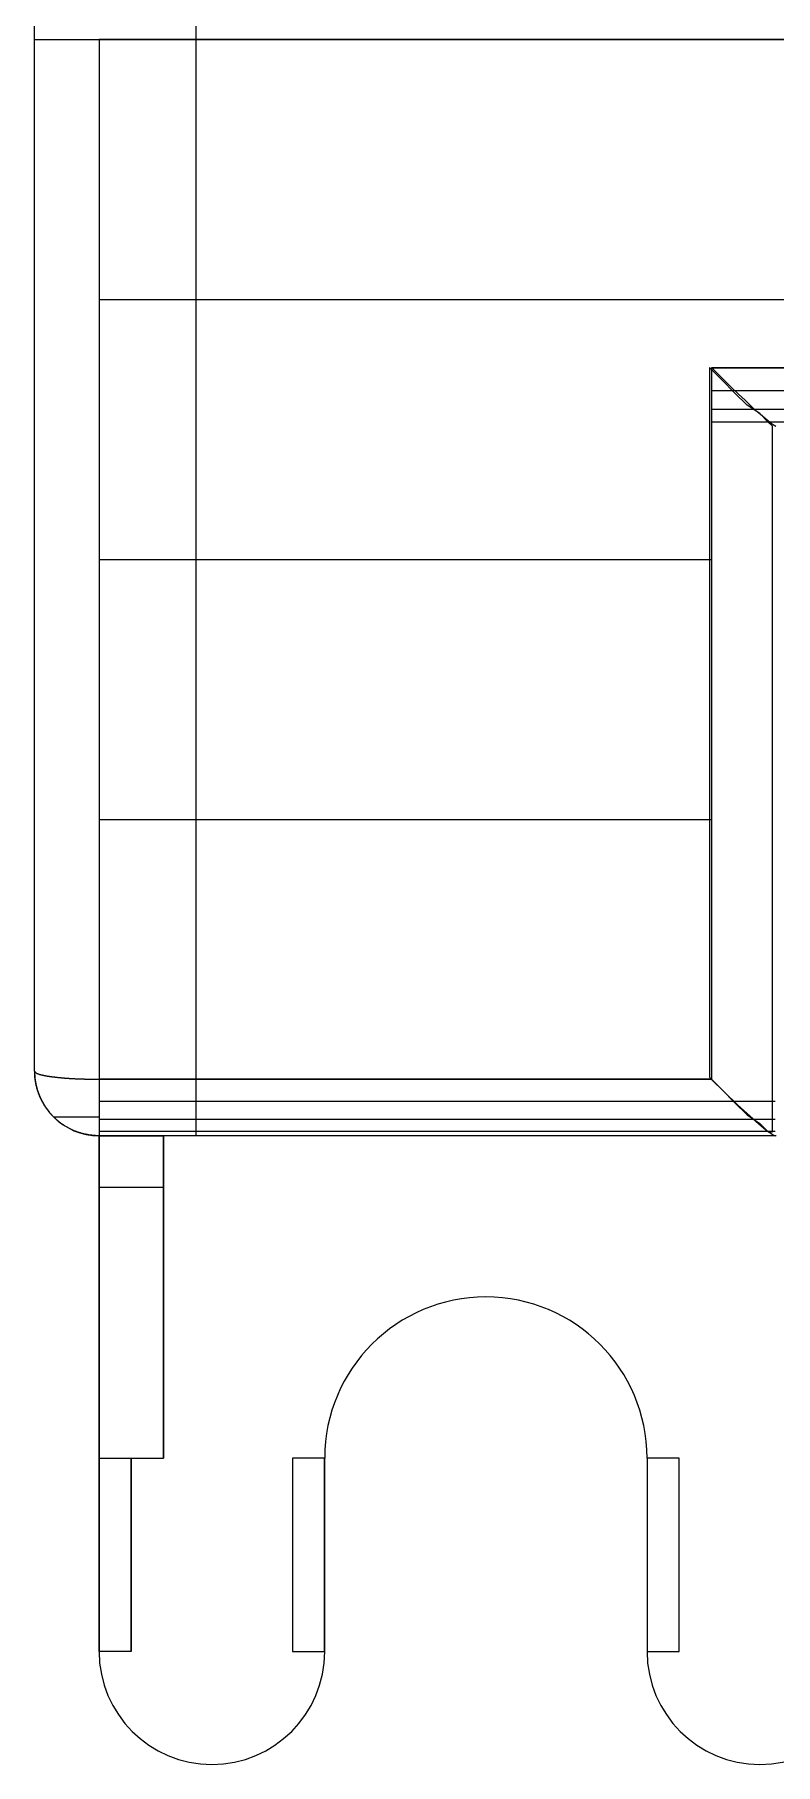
# Paper-space layout 'Sample Network Drawing - A1 Sheet' of a CAD drawing. Extents: x 49 to 806, y 22 to 564.
# Drawn here: x 385.202 to 386.351, y 231.049 to 233.732 of the extents above; entities that cross this region are included whole.
import ezdxf

# ---------------------------------------------------------------- set-up
doc = ezdxf.new("R2010")
doc.units = 0
doc.layers.add('N-EQPM-EXST', color=252, linetype='Continuous', lineweight=25)

psp = doc.layouts.new('Sample Network Drawing - A1 Sheet')

# ---------------------------------------------------------------- linework, layer by layer
at = {"layer": 'N-EQPM-EXST'}
for p, q in [((385.2022, 232.124, 2.6087), (385.2022, 234.649, 2.6087)), ((385.4522, 234.649, 2.6087), (385.4522, 232.024, 2.6087)), ((385.2022, 233.724, 2.6087), (385.4522, 233.724, 2.6087)), ((385.2022, 233.724, 2.6087), (385.2022, 233.724, 2.6087)), ((386.6974, 233.724, 2.6087), (385.3022, 233.724, 2.6087)), ((385.4522, 233.724, 2.6087), (385.6522, 233.724, 2.6087)), ((385.4522, 233.724, 2.6087), (385.4522, 233.724, 2.6087)), ((385.6522, 233.724, 2.6087), (386.8022, 233.724, 2.6087)), ((385.6522, 233.724, 2.6087), (385.6522, 233.724, 2.6087)), ((385.3022, 231.944, 2.6087), (385.3022, 232.024, 2.6087)), ((385.3022, 232.024, 2.6087), (385.4022, 232.024, 2.6087)), ((385.3022, 231.944, 2.6087), (385.3022, 232.024, 2.6087)), ((385.3022, 232.024, 2.6087), (385.3022, 232.024, 2.6087)), ((385.3022, 232.024, 2.6087), (385.3022, 231.224, 2.6087)), ((385.3022, 232.024, 2.6087), (385.3022, 231.224, 2.6087)), ((385.4022, 231.944, 2.6087), (385.4022, 232.024, 2.6087)), ((385.4022, 232.024, 2.6087), (385.4022, 232.024, 2.6087)), ((385.4022, 232.024, 2.6087), (385.4022, 231.524, 2.6087)), ((385.4022, 231.944, 2.6087), (385.4022, 232.024, 2.6087)), ((386.3522, 232.024, 2.6087), (385.4522, 232.024, 2.6087)), ((385.3022, 231.944, 2.6087), (385.4022, 231.944, 2.6087)), ((385.3022, 231.524, 2.6087), (385.3022, 231.944, 2.6087)), ((385.3022, 231.944, 2.6087), (385.4022, 231.944, 2.6087)), ((385.3022, 231.524, 2.6087), (385.3022, 231.944, 2.6087)), ((385.4022, 231.524, 2.6087), (385.4022, 231.944, 2.6087)), ((385.4022, 231.524, 2.6087), (385.4022, 231.944, 2.6087)), ((385.3022, 231.524, 2.6087), (385.4022, 231.524, 2.6087)), ((385.3022, 231.524, 2.6087), (385.4022, 231.524, 2.6087)), ((385.3022, 231.524, 2.6087), (385.3022, 231.524, 2.6087)), ((385.3022, 231.524, 2.6087), (385.3522, 231.524, 2.6087)), ((385.3022, 231.524, 2.6087), (385.3022, 231.524, 2.6087)), ((385.3022, 231.524, 2.6087), (385.3022, 231.224, 2.6087)), ((385.3522, 231.524, 2.6087), (385.4022, 231.524, 2.6087)), ((385.4022, 231.524, 2.6087), (385.4022, 231.524, 2.6087)), ((385.4022, 231.524, 2.6087), (385.4022, 231.524, 2.6087)), ((385.6522, 231.224, 2.6087), (385.6522, 231.524, 2.6087)), ((386.1522, 231.524, 2.6087), (386.1522, 231.524, 2.6087)), ((386.1522, 231.524, 2.6087), (386.1522, 231.224, 2.6087)), ((386.1522, 231.524, 2.6087), (386.1522, 231.224, 2.6087)), ((386.1522, 231.524, 2.6087), (386.1522, 231.224, 2.6087)), ((385.3022, 231.224, 2.6087), (385.3022, 231.224, 2.6087)), ((386.1522, 231.224, 2.6087), (386.1522, 231.224, 2.6087))]:
    psp.add_line(p, q, dxfattribs=at)
at = {"layer": 'N-EQPM-EXST', "elevation": 2.6087}
psp.add_lwpolyline([(385.2022, 233.724), (385.2023, 233.724), (385.2027, 233.724), (385.2033, 233.724), (385.2041, 233.724), (385.2052, 233.724), (385.2065, 233.724), (385.208, 233.724), (385.2098, 233.724), (385.2118, 233.724), (385.214, 233.724), (385.2164, 233.724), (385.2191, 233.724), (385.2219, 233.724), (385.2249, 233.724), (385.2281, 233.724), (385.2315, 233.724), (385.235, 233.724), (385.2387, 233.724), (385.2426, 233.724), (385.2466, 233.724), (385.2508, 233.724), (385.2551, 233.724), (385.2595, 233.724), (385.264, 233.724), (385.2686, 233.724), (385.2732, 233.724), (385.2779, 233.724), (385.2826, 233.724), (385.2874, 233.724), (385.2923, 233.724), (385.2972, 233.724), (385.3022, 233.724)], dxfattribs=at)
at = {"layer": 'N-EQPM-EXST', "elevation": 2.6087, "flags": 128}
for points in [[(386.7753, 233.2147), (386.2519, 233.2147), (386.2519, 233.1533), (386.2519, 233.092), (386.2519, 233.0306), (386.2519, 232.9693), (386.2519, 232.9081), (386.2519, 232.8466), (386.2519, 232.7854), (386.2519, 232.7241), (386.2519, 232.6628), (386.2519, 232.6015), (386.2519, 232.5403), (386.2519, 232.479), (386.2519, 232.4177), (386.2519, 232.3566), (386.2519, 232.2953), (386.2519, 232.2342), (386.2519, 232.1729), (386.2519, 232.1118), (385.3029, 232.1118), (385.3029, 232.1713), (385.3029, 232.2309), (385.3029, 232.2904), (385.3029, 232.3501), (385.3029, 232.4097), (385.3029, 232.4694), (385.3029, 232.529), (385.3029, 232.5887), (385.3029, 232.6483), (385.3029, 232.708), (385.3029, 232.7676), (385.3029, 232.8274), (385.3029, 232.8871), (385.3029, 232.9468), (385.3029, 233.0066), (385.3029, 233.0664), (385.3029, 233.126), (385.3029, 233.1858), (385.3029, 233.2456), (385.3029, 233.3054), (385.3029, 233.3651), (385.3029, 233.4249), (385.3029, 233.4847), (385.3029, 233.5446), (385.3029, 233.6044), (385.3029, 233.6642), (385.3029, 233.724), (386.6966, 233.724)], [(386.7579, 233.3203), (385.3029, 233.3203)], [(386.352, 233.124), (386.3493, 233.1253), (386.3446, 233.1286), (386.3384, 233.1336), (386.331, 233.1399), (386.3227, 233.1474), (386.3137, 233.1556), (386.3041, 233.1646), (386.2941, 233.1741), (386.2837, 233.184), (386.2733, 233.1942), (386.2629, 233.2044), (386.2525, 233.2147), (386.7759, 233.2147)], [(386.8756, 233.1794), (386.2525, 233.1794)], [(386.8756, 233.1501), (386.2525, 233.1501)], [(386.8756, 233.1308), (386.2525, 233.1308)], [(386.2519, 232.9169), (385.3029, 232.9169)], [(386.2519, 232.5141), (385.3029, 232.5141)], [(386.3508, 232.0773), (385.3027, 232.0773)], [(385.2315, 232.0533), (385.2315, 232.0533), (385.2316, 232.0533), (385.2316, 232.0533), (385.2316, 232.0533), (385.2317, 232.0533), (385.2318, 232.0533), (385.2318, 232.0533), (385.2319, 232.0533), (385.2321, 232.0533), (385.2322, 232.0533), (385.2323, 232.0533), (385.2324, 232.0533), (385.2326, 232.0533), (385.2328, 232.0533), (385.233, 232.0533), (385.2332, 232.0533), (385.2334, 232.0533), (385.2336, 232.0533), (385.2338, 232.0533), (385.2341, 232.0533), (385.2343, 232.0533), (385.2346, 232.0533), (385.2349, 232.0533), (385.2352, 232.0533), (385.2355, 232.0533), (385.2358, 232.0533), (385.2361, 232.0533), (385.2365, 232.0533), (385.2368, 232.0533), (385.2372, 232.0533), (385.2376, 232.0533), (385.238, 232.0533), (385.2384, 232.0533), (385.2388, 232.0533), (385.2392, 232.0533), (385.2396, 232.0533), (385.2401, 232.0533), (385.2405, 232.0533), (385.241, 232.0533), (385.2415, 232.0533), (385.242, 232.0533), (385.2425, 232.0533), (385.243, 232.0533), (385.2435, 232.0533), (385.244, 232.0533), (385.2446, 232.0533), (385.2451, 232.0533), (385.2457, 232.0533), (385.2463, 232.0533), (385.2469, 232.0533), (385.2475, 232.0533), (385.2481, 232.0533), (385.2487, 232.0533), (385.2493, 232.0533), (385.2499, 232.0533), (385.2506, 232.0533), (385.2512, 232.0533), (385.2519, 232.0533), (385.2526, 232.0533), (385.2532, 232.0533), (385.2539, 232.0533), (385.2546, 232.0533), (385.2553, 232.0533), (385.2561, 232.0533), (385.2568, 232.0533), (385.2575, 232.0533), (385.2582, 232.0533), (385.259, 232.0533), (385.2597, 232.0533), (385.2605, 232.0533), (385.2613, 232.0533), (385.262, 232.0533), (385.2628, 232.0533), (385.2636, 232.0533), (385.2644, 232.0533), (385.2652, 232.0533), (385.266, 232.0533), (385.2669, 232.0533), (385.2677, 232.0533), (385.2685, 232.0533), (385.2693, 232.0533), (385.2702, 232.0533), (385.271, 232.0533), (385.2719, 232.0533), (385.2728, 232.0533), (385.2736, 232.0533), (385.2745, 232.0533), (385.2754, 232.0533), (385.2762, 232.0533), (385.2771, 232.0533), (385.278, 232.0533), (385.2789, 232.0533), (385.2798, 232.0533), (385.2807, 232.0533), (385.2816, 232.0533), (385.2825, 232.0533), (385.2834, 232.0533), (385.2843, 232.0533), (385.2853, 232.0533), (385.2862, 232.0533), (385.2871, 232.0533), (385.288, 232.0533), (385.289, 232.0533), (385.2899, 232.0533), (385.2908, 232.0533), (385.2918, 232.0533), (385.2927, 232.0533), (385.2937, 232.0533), (385.2946, 232.0533), (385.2955, 232.0533), (385.2965, 232.0533), (385.2974, 232.0533), (385.2984, 232.0533), (385.2993, 232.0533), (385.3003, 232.0533), (385.3012, 232.0533), (385.3022, 232.0533)], [(386.3508, 232.0491), (385.3027, 232.0491)], [(386.3508, 232.0305), (385.3027, 232.0305)], [(385.3022, 231.524), (385.3022, 231.224)], [(385.3521, 231.224), (385.3521, 231.524)], [(385.6521, 231.224), (385.6521, 231.524)], [(386.1522, 231.524), (386.1522, 231.224)], [(386.2021, 231.224), (386.2021, 231.524)]]:
    psp.add_lwpolyline(points, dxfattribs=at)
for points in [[(386.3466, 232.0302), (386.3466, 232.3949), (386.3466, 232.7596), (386.3466, 233.1243), (386.3401, 233.1308), (386.3271, 233.1439), (386.3075, 233.1569), (386.288, 233.1764), (386.2685, 233.196), (386.2489, 233.2155), (386.2489, 232.8508), (386.2489, 232.4796), (386.2489, 232.1148), (386.2685, 232.0953), (386.288, 232.0758), (386.3075, 232.0562), (386.3271, 232.0432), (386.3401, 232.0302)], [(385.3022, 232.1116), (385.3022, 232.1105), (385.3022, 232.1094), (385.3022, 232.1083), (385.3022, 232.1071), (385.3022, 232.106), (385.3022, 232.1049), (385.3022, 232.1038), (385.3022, 232.1027), (385.3022, 232.1016), (385.3022, 232.1005), (385.3022, 232.0994), (385.3022, 232.0983), (385.3022, 232.0972), (385.3022, 232.0961), (385.3022, 232.0951), (385.3022, 232.094), (385.3022, 232.0929), (385.3022, 232.0918), (385.3022, 232.0908), (385.3022, 232.0897), (385.3022, 232.0886), (385.3022, 232.0876), (385.3022, 232.0865), (385.3022, 232.0855), (385.3022, 232.0845), (385.3022, 232.0834), (385.3022, 232.0824), (385.3022, 232.0814), (385.3022, 232.0803), (385.3022, 232.0793), (385.3022, 232.0783), (385.3022, 232.0773), (385.3022, 232.0763), (385.3022, 232.0753), (385.3022, 232.0743), (385.3022, 232.0734), (385.3022, 232.0724), (385.3022, 232.0714), (385.3022, 232.0705), (385.3022, 232.0695), (385.3022, 232.0686), (385.3022, 232.0676), (385.3022, 232.0667), (385.3022, 232.0658), (385.3022, 232.0649), (385.3022, 232.064), (385.3022, 232.0631), (385.3022, 232.0622), (385.3022, 232.0613), (385.3022, 232.0604), (385.3022, 232.0595), (385.3022, 232.0587), (385.3022, 232.0578), (385.3022, 232.057), (385.3022, 232.0562), (385.3022, 232.0553), (385.3022, 232.0545), (385.3022, 232.0537), (385.3022, 232.0529), (385.3022, 232.0521), (385.3022, 232.0513), (385.3022, 232.0506), (385.3022, 232.0498), (385.3022, 232.0491), (385.3022, 232.0483), (385.3022, 232.0476), (385.3022, 232.0469), (385.3022, 232.0461), (385.3022, 232.0454), (385.3022, 232.0447), (385.3022, 232.0441), (385.3022, 232.0434), (385.3022, 232.0427), (385.3022, 232.0421), (385.3022, 232.0414), (385.3022, 232.0408), (385.3022, 232.0402), (385.3022, 232.0396), (385.3022, 232.039), (385.3022, 232.0384), (385.3022, 232.0378), (385.3022, 232.0372), (385.3022, 232.0367), (385.3022, 232.0361), (385.3022, 232.0356), (385.3022, 232.0351), (385.3022, 232.0346), (385.3022, 232.0341), (385.3022, 232.0336), (385.3022, 232.0331), (385.3022, 232.0326), (385.3022, 232.0322), (385.3022, 232.0317), (385.3022, 232.0313), (385.3022, 232.0309), (385.3022, 232.0305), (385.3022, 232.0301), (385.3022, 232.0297), (385.3022, 232.0293), (385.3022, 232.029), (385.3022, 232.0286), (385.3022, 232.0283), (385.3022, 232.028), (385.3022, 232.0277), (385.3022, 232.0274), (385.3022, 232.0271), (385.3022, 232.0268), (385.3022, 232.0266), (385.3022, 232.0263), (385.3022, 232.0261), (385.3022, 232.0259), (385.3022, 232.0257), (385.3022, 232.0255), (385.3022, 232.0253), (385.3022, 232.0251), (385.3022, 232.0249), (385.3022, 232.0248), (385.3022, 232.0247), (385.3022, 232.0245), (385.3022, 232.0244), (385.3022, 232.0243), (385.3022, 232.0243), (385.3022, 232.0242), (385.3022, 232.0241), (385.3022, 232.0241), (385.3022, 232.0241), (385.3022, 232.024), (385.301, 232.024), (385.2999, 232.0241), (385.2988, 232.0241), (385.2977, 232.0241), (385.2965, 232.0242), (385.2954, 232.0243), (385.2943, 232.0243), (385.2932, 232.0244), (385.292, 232.0245), (385.2909, 232.0247), (385.2898, 232.0248), (385.2887, 232.0249), (385.2876, 232.0251), (385.2864, 232.0253), (385.2853, 232.0255), (385.2842, 232.0257), (385.2831, 232.0259), (385.282, 232.0261), (385.2809, 232.0263), (385.2798, 232.0266), (385.2787, 232.0268), (385.2776, 232.0271), (385.2765, 232.0274), (385.2754, 232.0277), (385.2743, 232.028), (385.2732, 232.0283), (385.2722, 232.0286), (385.2711, 232.029), (385.27, 232.0293), (385.2689, 232.0297), (385.2679, 232.0301), (385.2668, 232.0305), (385.2658, 232.0309), (385.2647, 232.0313), (385.2637, 232.0317), (385.2626, 232.0322), (385.2616, 232.0326), (385.2606, 232.0331), (385.2595, 232.0336), (385.2585, 232.0341), (385.2575, 232.0346), (385.2565, 232.0351), (385.2555, 232.0356), (385.2545, 232.0361), (385.2535, 232.0367), (385.2526, 232.0372), (385.2516, 232.0378), (385.2506, 232.0384), (385.2496, 232.039), (385.2487, 232.0396), (385.2477, 232.0402), (385.2468, 232.0408), (385.2458, 232.0414), (385.2449, 232.0421), (385.244, 232.0427), (385.2431, 232.0434), (385.2422, 232.0441), (385.2413, 232.0447), (385.2404, 232.0454), (385.2395, 232.0462), (385.2386, 232.0469), (385.2378, 232.0476), (385.2369, 232.0483), (385.2361, 232.0491), (385.2352, 232.0498), (385.2344, 232.0506), (385.2336, 232.0513), (385.2327, 232.0521), (385.2319, 232.0529), (385.2311, 232.0537), (385.2304, 232.0545), (385.2296, 232.0554), (385.2288, 232.0562), (385.228, 232.057), (385.2273, 232.0578), (385.2265, 232.0587), (385.2258, 232.0596), (385.2251, 232.0604), (385.2244, 232.0613), (385.2237, 232.0622), (385.223, 232.0631), (385.2223, 232.064), (385.2216, 232.0649), (385.221, 232.0658), (385.2203, 232.0667), (385.2197, 232.0677), (385.219, 232.0686), (385.2184, 232.0695), (385.2178, 232.0705), (385.2172, 232.0714), (385.2166, 232.0724), (385.216, 232.0734), (385.2155, 232.0744), (385.2149, 232.0753), (385.2144, 232.0763), (385.2138, 232.0773), (385.2133, 232.0783), (385.2128, 232.0793), (385.2123, 232.0804), (385.2118, 232.0814), (385.2113, 232.0824), (385.2109, 232.0834), (385.2104, 232.0845), (385.21, 232.0855), (385.2096, 232.0865), (385.2091, 232.0876), (385.2087, 232.0886), (385.2083, 232.0897), (385.208, 232.0908), (385.2076, 232.0918), (385.2072, 232.0929), (385.2069, 232.094), (385.2066, 232.0951), (385.2062, 232.0961), (385.2059, 232.0972), (385.2056, 232.0983), (385.2054, 232.0994), (385.2051, 232.1005), (385.2048, 232.1016), (385.2046, 232.1027), (385.2043, 232.1038), (385.2041, 232.1049), (385.2039, 232.106), (385.2037, 232.1071), (385.2035, 232.1083), (385.2034, 232.1094), (385.2032, 232.1105), (385.203, 232.1116), (385.2029, 232.1128), (385.2028, 232.1139), (385.2027, 232.115), (385.2026, 232.1161), (385.2025, 232.1173), (385.2024, 232.1184), (385.2024, 232.1195), (385.2023, 232.1206), (385.2023, 232.1218), (385.2023, 232.1229), (385.2023, 232.124), (385.2023, 232.1239), (385.2023, 232.1239), (385.2023, 232.1238), (385.2023, 232.1237), (385.2023, 232.1236), (385.2024, 232.1235), (385.2024, 232.1234), (385.2024, 232.1234), (385.2025, 232.1233), (385.2025, 232.1232), (385.2026, 232.1231), (385.2026, 232.123), (385.2027, 232.1229), (385.2027, 232.1229), (385.2028, 232.1228), (385.2028, 232.1227), (385.2029, 232.1226), (385.203, 232.1225), (385.2031, 232.1224), (385.2032, 232.1224), (385.2033, 232.1223), (385.2034, 232.1222), (385.2035, 232.1221), (385.2036, 232.122), (385.2037, 232.1219), (385.2038, 232.1219), (385.2039, 232.1218), (385.204, 232.1217), (385.2042, 232.1216), (385.2043, 232.1215), (385.2044, 232.1215), (385.2046, 232.1214), (385.2047, 232.1213), (385.2049, 232.1212), (385.205, 232.1211), (385.2052, 232.121), (385.2053, 232.121), (385.2055, 232.1209), (385.2057, 232.1208), (385.2058, 232.1207), (385.206, 232.1206), (385.2062, 232.1206), (385.2064, 232.1205), (385.2066, 232.1204), (385.2068, 232.1203), (385.207, 232.1203), (385.2072, 232.1202), (385.2074, 232.1201), (385.2076, 232.12), (385.2078, 232.1199), (385.2081, 232.1199), (385.2083, 232.1198), (385.2085, 232.1197), (385.2088, 232.1196), (385.209, 232.1195), (385.2093, 232.1195), (385.2095, 232.1194), (385.2097, 232.1193), (385.21, 232.1192), (385.2103, 232.1192), (385.2105, 232.1191), (385.2108, 232.119), (385.2111, 232.1189), (385.2114, 232.1189), (385.2116, 232.1188), (385.2119, 232.1187), (385.2122, 232.1186), (385.2125, 232.1186), (385.2128, 232.1185), (385.2131, 232.1184), (385.2134, 232.1183), (385.2137, 232.1183), (385.214, 232.1182), (385.2143, 232.1181), (385.2147, 232.118), (385.215, 232.118), (385.2153, 232.1179), (385.2157, 232.1178), (385.216, 232.1178), (385.2163, 232.1177), (385.2167, 232.1176), (385.217, 232.1175), (385.2174, 232.1175), (385.2177, 232.1174), (385.2181, 232.1173), (385.2185, 232.1173), (385.2188, 232.1172), (385.2192, 232.1171), (385.2196, 232.117), (385.22, 232.117), (385.2203, 232.1169), (385.2207, 232.1168), (385.2211, 232.1168), (385.2215, 232.1167), (385.2219, 232.1166), (385.2223, 232.1166), (385.2227, 232.1165), (385.2231, 232.1164), (385.2235, 232.1164), (385.2239, 232.1163), (385.2244, 232.1162), (385.2248, 232.1162), (385.2252, 232.1161), (385.2256, 232.116), (385.2261, 232.116), (385.2265, 232.1159), (385.2269, 232.1159), (385.2274, 232.1158), (385.2278, 232.1157), (385.2283, 232.1157), (385.2287, 232.1156), (385.2292, 232.1156), (385.2297, 232.1155), (385.2301, 232.1154), (385.2306, 232.1154), (385.2311, 232.1153), (385.2315, 232.1152), (385.232, 232.1152), (385.2325, 232.1151), (385.233, 232.1151), (385.2334, 232.115), (385.2339, 232.115), (385.2344, 232.1149), (385.2349, 232.1148), (385.2354, 232.1148), (385.2359, 232.1147), (385.2364, 232.1147), (385.2369, 232.1146), (385.2374, 232.1146), (385.238, 232.1145), (385.2385, 232.1145), (385.239, 232.1144), (385.2395, 232.1144), (385.24, 232.1143), (385.2406, 232.1143), (385.2411, 232.1142), (385.2416, 232.1142), (385.2422, 232.1141), (385.2427, 232.1141), (385.2432, 232.114), (385.2438, 232.114), (385.2443, 232.1139), (385.2449, 232.1139), (385.2454, 232.1138), (385.246, 232.1138), (385.2465, 232.1137), (385.2471, 232.1137), (385.2476, 232.1136), (385.2482, 232.1136), (385.2488, 232.1135), (385.2493, 232.1135), (385.2499, 232.1134), (385.2505, 232.1134), (385.2511, 232.1134), (385.2516, 232.1133), (385.2522, 232.1133), (385.2528, 232.1132), (385.2534, 232.1132), (385.254, 232.1132), (385.2546, 232.1131), (385.2552, 232.1131), (385.2557, 232.113), (385.2563, 232.113), (385.2569, 232.113), (385.2575, 232.1129), (385.2581, 232.1129), (385.2587, 232.1128), (385.2593, 232.1128), (385.26, 232.1128), (385.2606, 232.1128), (385.2612, 232.1127), (385.2618, 232.1127), (385.2624, 232.1126), (385.263, 232.1126), (385.2636, 232.1126), (385.2643, 232.1126), (385.2649, 232.1125), (385.2655, 232.1125), (385.2661, 232.1125), (385.2667, 232.1124), (385.2674, 232.1124), (385.268, 232.1124), (385.2686, 232.1123), (385.2693, 232.1123), (385.2699, 232.1123), (385.2705, 232.1123), (385.2712, 232.1122), (385.2718, 232.1122), (385.2724, 232.1122), (385.2731, 232.1121), (385.2737, 232.1121), (385.2744, 232.1121), (385.275, 232.1121), (385.2757, 232.1121), (385.2763, 232.112), (385.277, 232.112), (385.2776, 232.112), (385.2783, 232.112), (385.2789, 232.112), (385.2796, 232.1119), (385.2802, 232.1119), (385.2809, 232.1119), (385.2815, 232.1119), (385.2822, 232.1119), (385.2828, 232.1119), (385.2835, 232.1118), (385.2842, 232.1118), (385.2848, 232.1118), (385.2855, 232.1118), (385.2861, 232.1118), (385.2868, 232.1118), (385.2875, 232.1117), (385.2881, 232.1117), (385.2888, 232.1117), (385.2895, 232.1117), (385.2901, 232.1117), (385.2908, 232.1117), (385.2915, 232.1117), (385.2921, 232.1117), (385.2928, 232.1117), (385.2935, 232.1117), (385.2941, 232.1117), (385.2948, 232.1117), (385.2955, 232.1117), (385.2961, 232.1116), (385.2968, 232.1116), (385.2975, 232.1116), (385.2981, 232.1116), (385.2988, 232.1116), (385.2995, 232.1116), (385.3002, 232.1116), (385.3008, 232.1116), (385.3015, 232.1116)], [(385.3027, 232.1116), (386.2517, 232.1116), (386.2722, 232.0915), (386.2926, 232.072), (386.312, 232.0542), (386.3292, 232.0392), (386.3366, 232.0332), (386.3429, 232.0284), (386.3477, 232.0252), (386.3508, 232.0241), (385.3027, 232.0241), (385.3027, 232.0241), (385.3027, 232.0242), (385.3027, 232.0243), (385.3027, 232.0244), (385.3027, 232.0246), (385.3027, 232.0249), (385.3027, 232.0251), (385.3027, 232.0254), (385.3027, 232.0258), (385.3027, 232.0261), (385.3027, 232.0265), (385.3027, 232.0269), (385.3027, 232.0274), (385.3027, 232.0279), (385.3027, 232.0284), (385.3027, 232.029), (385.3027, 232.0296), (385.3027, 232.0302), (385.3027, 232.0308), (385.3027, 232.0315), (385.3027, 232.0322), (385.3027, 232.033), (385.3027, 232.0338), (385.3027, 232.0346), (385.3027, 232.0354), (385.3027, 232.0363), (385.3027, 232.0372), (385.3027, 232.0382), (385.3027, 232.0391), (385.3027, 232.0401), (385.3027, 232.0411), (385.3027, 232.0422), (385.3027, 232.0433), (385.3027, 232.0444), (385.3027, 232.0455), (385.3027, 232.0467), (385.3027, 232.0479), (385.3027, 232.0491), (385.3027, 232.0503), (385.3027, 232.0516), (385.3027, 232.0529), (385.3027, 232.0542), (385.3027, 232.0555), (385.3027, 232.0569), (385.3027, 232.0583), (385.3027, 232.0597), (385.3027, 232.0611), (385.3027, 232.0626), (385.3027, 232.064), (385.3027, 232.0655), (385.3027, 232.067), (385.3027, 232.0686), (385.3027, 232.0701), (385.3027, 232.0717), (385.3027, 232.0733), (385.3027, 232.0749), (385.3027, 232.0765), (385.3027, 232.0782), (385.3027, 232.0798), (385.3027, 232.0815), (385.3027, 232.0832), (385.3027, 232.0849), (385.3027, 232.0866), (385.3027, 232.0883), (385.3027, 232.09), (385.3027, 232.0918), (385.3027, 232.0935), (385.3027, 232.0953), (385.3027, 232.0971), (385.3027, 232.0989), (385.3027, 232.1007), (385.3027, 232.1025), (385.3027, 232.1043), (385.3027, 232.1061), (385.3027, 232.108), (385.3027, 232.1098)], [(385.3521, 231.224), (385.3511, 231.224), (385.3502, 231.224), (385.3492, 231.224), (385.3482, 231.224), (385.3472, 231.224), (385.3463, 231.224), (385.3453, 231.224), (385.3443, 231.224), (385.3433, 231.224), (385.3424, 231.224), (385.3414, 231.224), (385.3405, 231.224), (385.3395, 231.224), (385.3386, 231.224), (385.3376, 231.224), (385.3367, 231.224), (385.3358, 231.224), (385.3349, 231.224), (385.3339, 231.224), (385.333, 231.224), (385.3321, 231.224), (385.3312, 231.224), (385.3303, 231.224), (385.3295, 231.224), (385.3286, 231.224), (385.3277, 231.224), (385.3269, 231.224), (385.326, 231.224), (385.3252, 231.224), (385.3244, 231.224), (385.3236, 231.224), (385.3228, 231.224), (385.322, 231.224), (385.3212, 231.224), (385.3205, 231.224), (385.3197, 231.224), (385.3189, 231.224), (385.3182, 231.224), (385.3175, 231.224), (385.3168, 231.224), (385.3161, 231.224), (385.3155, 231.224), (385.3148, 231.224), (385.3142, 231.224), (385.3135, 231.224), (385.3129, 231.224), (385.3123, 231.224), (385.3117, 231.224), (385.3112, 231.224), (385.3106, 231.224), (385.3101, 231.224), (385.3096, 231.224), (385.3091, 231.224), (385.3086, 231.224), (385.3081, 231.224), (385.3076, 231.224), (385.3072, 231.224), (385.3068, 231.224), (385.3064, 231.224), (385.306, 231.224), (385.3056, 231.224), (385.3053, 231.224), (385.3049, 231.224), (385.3046, 231.224), (385.3043, 231.224), (385.3041, 231.224), (385.3038, 231.224), (385.3036, 231.224), (385.3033, 231.224), (385.3032, 231.224), (385.303, 231.224), (385.3028, 231.224), (385.3027, 231.224), (385.3025, 231.224), (385.3024, 231.224), (385.3024, 231.224), (385.3023, 231.224), (385.3022, 231.224), (385.3022, 231.224), (385.3022, 231.524), (385.3022, 231.524), (385.3023, 231.524), (385.3024, 231.524), (385.3024, 231.524), (385.3025, 231.524), (385.3027, 231.524), (385.3028, 231.524), (385.303, 231.524), (385.3032, 231.524), (385.3033, 231.524), (385.3036, 231.524), (385.3038, 231.524), (385.3041, 231.524), (385.3043, 231.524), (385.3046, 231.524), (385.3049, 231.524), (385.3053, 231.524), (385.3056, 231.524), (385.306, 231.524), (385.3064, 231.524), (385.3068, 231.524), (385.3072, 231.524), (385.3076, 231.524), (385.3081, 231.524), (385.3086, 231.524), (385.3091, 231.524), (385.3096, 231.524), (385.3101, 231.524), (385.3106, 231.524), (385.3112, 231.524), (385.3117, 231.524), (385.3123, 231.524), (385.3129, 231.524), (385.3135, 231.524), (385.3142, 231.524), (385.3148, 231.524), (385.3155, 231.524), (385.3161, 231.524), (385.3168, 231.524), (385.3175, 231.524), (385.3182, 231.524), (385.3189, 231.524), (385.3197, 231.524), (385.3205, 231.524), (385.3212, 231.524), (385.322, 231.524), (385.3228, 231.524), (385.3236, 231.524), (385.3244, 231.524), (385.3252, 231.524), (385.326, 231.524), (385.3269, 231.524), (385.3277, 231.524), (385.3286, 231.524), (385.3295, 231.524), (385.3303, 231.524), (385.3312, 231.524), (385.3321, 231.524), (385.333, 231.524), (385.3339, 231.524), (385.3349, 231.524), (385.3358, 231.524), (385.3367, 231.524), (385.3376, 231.524), (385.3386, 231.524), (385.3395, 231.524), (385.3405, 231.524), (385.3414, 231.524), (385.3424, 231.524), (385.3433, 231.524), (385.3443, 231.524), (385.3453, 231.524), (385.3463, 231.524), (385.3472, 231.524), (385.3482, 231.524), (385.3492, 231.524), (385.3502, 231.524), (385.3511, 231.524), (385.3521, 231.524)], [(385.6022, 231.524), (385.6022, 231.224), (385.6032, 231.224), (385.6041, 231.224), (385.6051, 231.224), (385.6061, 231.224), (385.6071, 231.224), (385.6081, 231.224), (385.609, 231.224), (385.61, 231.224), (385.611, 231.224), (385.6119, 231.224), (385.6129, 231.224), (385.6138, 231.224), (385.6148, 231.224), (385.6157, 231.224), (385.6167, 231.224), (385.6176, 231.224), (385.6186, 231.224), (385.6195, 231.224), (385.6204, 231.224), (385.6213, 231.224), (385.6222, 231.224), (385.6231, 231.224), (385.624, 231.224), (385.6249, 231.224), (385.6257, 231.224), (385.6266, 231.224), (385.6274, 231.224), (385.6283, 231.224), (385.6291, 231.224), (385.6299, 231.224), (385.6308, 231.224), (385.6316, 231.224), (385.6323, 231.224), (385.6331, 231.224), (385.6339, 231.224), (385.6346, 231.224), (385.6354, 231.224), (385.6361, 231.224), (385.6368, 231.224), (385.6375, 231.224), (385.6382, 231.224), (385.6389, 231.224), (385.6395, 231.224), (385.6402, 231.224), (385.6408, 231.224), (385.6414, 231.224), (385.642, 231.224), (385.6426, 231.224), (385.6432, 231.224), (385.6437, 231.224), (385.6443, 231.224), (385.6448, 231.224), (385.6453, 231.224), (385.6458, 231.224), (385.6462, 231.224), (385.6467, 231.224), (385.6471, 231.224), (385.6475, 231.224), (385.648, 231.224), (385.6483, 231.224), (385.6487, 231.224), (385.6491, 231.224), (385.6494, 231.224), (385.6497, 231.224), (385.65, 231.224), (385.6503, 231.224), (385.6505, 231.224), (385.6508, 231.224), (385.651, 231.224), (385.6512, 231.224), (385.6514, 231.224), (385.6515, 231.224), (385.6517, 231.224), (385.6518, 231.224), (385.6519, 231.224), (385.652, 231.224), (385.6521, 231.224), (385.6521, 231.224), (385.6521, 231.224), (385.6521, 231.524), (385.6521, 231.524), (385.6521, 231.524), (385.652, 231.524), (385.6519, 231.524), (385.6518, 231.524), (385.6517, 231.524), (385.6515, 231.524), (385.6514, 231.524), (385.6512, 231.524), (385.651, 231.524), (385.6508, 231.524), (385.6505, 231.524), (385.6503, 231.524), (385.65, 231.524), (385.6497, 231.524), (385.6494, 231.524), (385.6491, 231.524), (385.6487, 231.524), (385.6483, 231.524), (385.648, 231.524), (385.6475, 231.524), (385.6471, 231.524), (385.6467, 231.524), (385.6462, 231.524), (385.6458, 231.524), (385.6453, 231.524), (385.6448, 231.524), (385.6443, 231.524), (385.6437, 231.524), (385.6432, 231.524), (385.6426, 231.524), (385.642, 231.524), (385.6414, 231.524), (385.6408, 231.524), (385.6402, 231.524), (385.6395, 231.524), (385.6389, 231.524), (385.6382, 231.524), (385.6375, 231.524), (385.6368, 231.524), (385.6361, 231.524), (385.6354, 231.524), (385.6346, 231.524), (385.6339, 231.524), (385.6331, 231.524), (385.6323, 231.524), (385.6316, 231.524), (385.6308, 231.524), (385.6299, 231.524), (385.6291, 231.524), (385.6283, 231.524), (385.6274, 231.524), (385.6266, 231.524), (385.6257, 231.524), (385.6249, 231.524), (385.624, 231.524), (385.6231, 231.524), (385.6222, 231.524), (385.6213, 231.524), (385.6204, 231.524), (385.6195, 231.524), (385.6186, 231.524), (385.6176, 231.524), (385.6167, 231.524), (385.6157, 231.524), (385.6148, 231.524), (385.6138, 231.524), (385.6129, 231.524), (385.6119, 231.524), (385.611, 231.524), (385.61, 231.524), (385.609, 231.524), (385.6081, 231.524), (385.6071, 231.524), (385.6061, 231.524), (385.6051, 231.524), (385.6041, 231.524), (385.6032, 231.524)], [(386.2021, 231.224), (386.2021, 231.524), (386.2011, 231.524), (386.2002, 231.524), (386.1992, 231.524), (386.1982, 231.524), (386.1972, 231.524), (386.1963, 231.524), (386.1953, 231.524), (386.1943, 231.524), (386.1933, 231.524), (386.1924, 231.524), (386.1914, 231.524), (386.1905, 231.524), (386.1895, 231.524), (386.1886, 231.524), (386.1876, 231.524), (386.1867, 231.524), (386.1858, 231.524), (386.1849, 231.524), (386.1839, 231.524), (386.183, 231.524), (386.1821, 231.524), (386.1812, 231.524), (386.1803, 231.524), (386.1795, 231.524), (386.1786, 231.524), (386.1777, 231.524), (386.1769, 231.524), (386.176, 231.524), (386.1752, 231.524), (386.1744, 231.524), (386.1736, 231.524), (386.1728, 231.524), (386.172, 231.524), (386.1712, 231.524), (386.1705, 231.524), (386.1697, 231.524), (386.1689, 231.524), (386.1682, 231.524), (386.1675, 231.524), (386.1668, 231.524), (386.1661, 231.524), (386.1655, 231.524), (386.1648, 231.524), (386.1642, 231.524), (386.1635, 231.524), (386.1629, 231.524), (386.1623, 231.524), (386.1617, 231.524), (386.1612, 231.524), (386.1606, 231.524), (386.1601, 231.524), (386.1596, 231.524), (386.1591, 231.524), (386.1586, 231.524), (386.1581, 231.524), (386.1576, 231.524), (386.1572, 231.524), (386.1568, 231.524), (386.1564, 231.524), (386.156, 231.524), (386.1556, 231.524), (386.1553, 231.524), (386.1549, 231.524), (386.1546, 231.524), (386.1543, 231.524), (386.1541, 231.524), (386.1538, 231.524), (386.1536, 231.524), (386.1533, 231.524), (386.1532, 231.524), (386.153, 231.524), (386.1528, 231.524), (386.1527, 231.524), (386.1525, 231.524), (386.1524, 231.524), (386.1524, 231.524), (386.1523, 231.524), (386.1522, 231.524), (386.1522, 231.524), (386.1522, 231.224), (386.1522, 231.224), (386.1523, 231.224), (386.1524, 231.224), (386.1524, 231.224), (386.1525, 231.224), (386.1527, 231.224), (386.1528, 231.224), (386.153, 231.224), (386.1532, 231.224), (386.1533, 231.224), (386.1536, 231.224), (386.1538, 231.224), (386.1541, 231.224), (386.1543, 231.224), (386.1546, 231.224), (386.1549, 231.224), (386.1553, 231.224), (386.1556, 231.224), (386.156, 231.224), (386.1564, 231.224), (386.1568, 231.224), (386.1572, 231.224), (386.1576, 231.224), (386.1581, 231.224), (386.1586, 231.224), (386.1591, 231.224), (386.1596, 231.224), (386.1601, 231.224), (386.1606, 231.224), (386.1612, 231.224), (386.1617, 231.224), (386.1623, 231.224), (386.1629, 231.224), (386.1635, 231.224), (386.1642, 231.224), (386.1648, 231.224), (386.1655, 231.224), (386.1661, 231.224), (386.1668, 231.224), (386.1675, 231.224), (386.1682, 231.224), (386.1689, 231.224), (386.1697, 231.224), (386.1705, 231.224), (386.1712, 231.224), (386.172, 231.224), (386.1728, 231.224), (386.1736, 231.224), (386.1744, 231.224), (386.1752, 231.224), (386.176, 231.224), (386.1769, 231.224), (386.1777, 231.224), (386.1786, 231.224), (386.1795, 231.224), (386.1803, 231.224), (386.1812, 231.224), (386.1821, 231.224), (386.183, 231.224), (386.1839, 231.224), (386.1849, 231.224), (386.1858, 231.224), (386.1867, 231.224), (386.1876, 231.224), (386.1886, 231.224), (386.1895, 231.224), (386.1905, 231.224), (386.1914, 231.224), (386.1924, 231.224), (386.1933, 231.224), (386.1943, 231.224), (386.1953, 231.224), (386.1963, 231.224), (386.1972, 231.224), (386.1982, 231.224), (386.1992, 231.224), (386.2002, 231.224), (386.2011, 231.224)]]:
    psp.add_lwpolyline(points, close=True, dxfattribs=at)
at = {"layer": 'N-EQPM-EXST'}
for centre, radius, start, end in [((385.3022, 232.124, 2.6087), 0.1, 180, 270), ((385.9022, 231.524, 2.6087), 0.25, 0, 180), ((385.4772, 231.224, 2.6087), 0.175, 180, 0), ((386.3272, 231.224, 2.6087), 0.175, 180, 0)]:
    psp.add_arc(centre, radius, start, end, dxfattribs=at)

doc.saveas('drawing.dxf')
